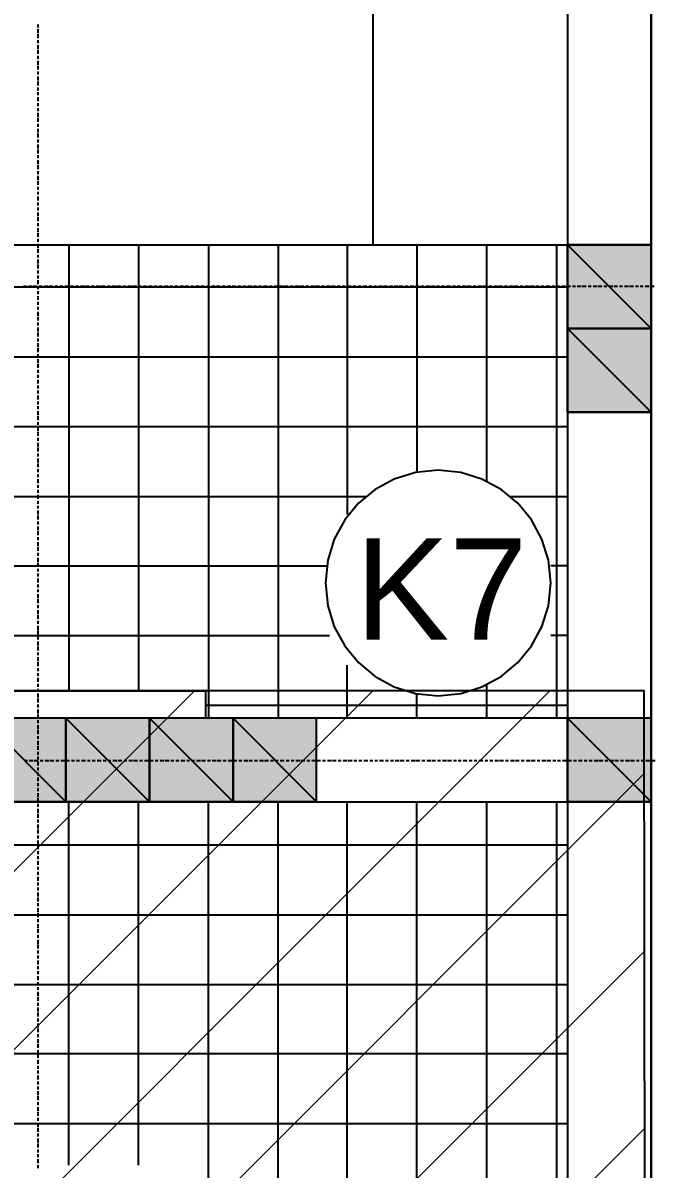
# Model space of a CAD drawing. Header units: metres. Extents: x 2.9 to 42.8, y 1.7 to 28.7.
# Drawn here: x 11.505 to 12.638, y 20.168 to 22.222 of the extents above; entities that cross this region are included whole.
import ezdxf

# ---------------------------------------------------------------- set-up
doc = ezdxf.new("R2010")
doc.units = ezdxf.units.M
for name, color, linetype in [('AMARILLO', 2, 'Continuous'), ('MAGENTA', 6, 'Continuous'), ('NEGRO', 7, 'Continuous'), ('RELLENO_MAGENTA', 6, 'Continuous'), ('ROJO', 1, 'Continuous'), ('TEXTO', 7, 'Continuous')]:
    doc.layers.add(name, color=color, linetype=linetype)
doc.layers.add('RGB_147_149_152', color=7, linetype='Continuous', true_color=0x939598)
doc.styles.add('ArialMT', font='arial.ttf')

msp = doc.modelspace()

# ---------------------------------------------------------------- hatches: boundary and pattern name
at = {"layer": 'RELLENO_MAGENTA'}
h = msp.add_hatch(color=256, dxfattribs=at)
h.dxf.hatch_style = 1
h.paths.add_polyline_path([(12.6312, 21.8246), (12.4813, 21.8246), (12.6312, 21.6747), (12.6312, 21.8246)])
h.paths.add_polyline_path([(12.4813, 21.8246), (12.6312, 21.6747), (12.4813, 21.6747), (12.4813, 21.8246)])
h = msp.add_hatch(color=256, dxfattribs=at)
h.dxf.hatch_style = 1
h.paths.add_polyline_path([(12.6312, 21.6747), (12.4813, 21.6747), (12.6312, 21.5247), (12.6312, 21.6747)])
h.paths.add_polyline_path([(12.4813, 21.6747), (12.6312, 21.5247), (12.4813, 21.5247), (12.4813, 21.6747)])
h = msp.add_hatch(color=256, dxfattribs=at)
h.dxf.hatch_style = 1
h.paths.add_polyline_path([(11.5817, 20.9762), (11.4318, 20.9762), (11.5817, 20.8262), (11.5817, 20.9762)])
h.paths.add_polyline_path([(11.4318, 20.9762), (11.5817, 20.8262), (11.4318, 20.8262), (11.4318, 20.9762)])
h = msp.add_hatch(color=256, dxfattribs=at)
h.dxf.hatch_style = 1
h.paths.add_polyline_path([(11.7316, 20.9762), (11.5817, 20.9762), (11.7316, 20.8262), (11.7316, 20.9762)])
h.paths.add_polyline_path([(11.5817, 20.9762), (11.7316, 20.8262), (11.5817, 20.8262), (11.5817, 20.9762)])
h = msp.add_hatch(color=256, dxfattribs=at)
h.dxf.hatch_style = 1
h.paths.add_polyline_path([(11.8816, 20.9762), (11.7316, 20.9762), (11.8816, 20.8262), (11.8816, 20.9762)])
h.paths.add_polyline_path([(11.7316, 20.9762), (11.8816, 20.8262), (11.7316, 20.8262), (11.7316, 20.9762)])
h = msp.add_hatch(color=256, dxfattribs=at)
h.dxf.hatch_style = 1
h.paths.add_polyline_path([(12.0315, 20.9762), (11.8816, 20.9762), (12.0315, 20.8262), (12.0315, 20.9762)])
h.paths.add_polyline_path([(11.8816, 20.9762), (12.0315, 20.8262), (11.8816, 20.8262), (11.8816, 20.9762)])
h = msp.add_hatch(color=256, dxfattribs=at)
h.dxf.hatch_style = 1
h.paths.add_polyline_path([(12.6312, 20.9762), (12.4813, 20.9762), (12.6312, 20.8262), (12.6312, 20.9762)])
h.paths.add_polyline_path([(12.4813, 20.9762), (12.6312, 20.8262), (12.4813, 20.8262), (12.4813, 20.9762)])

# ---------------------------------------------------------------- linework, layer by layer
at = {"layer": 'AMARILLO', "lineweight": -3}
for points in [[(11.5323, 22.2144), (11.5323, 22.2197)], [(11.5323, 22.2038), (11.5323, 22.2109)], [(12.6312, 22.2127), (12.6312, 22.2197)], [(12.6312, 22.2038), (12.6312, 22.2109)], [(11.5323, 22.195), (11.5323, 22.2021)], [(11.5323, 22.1862), (11.5323, 22.1915)], [(12.6312, 22.195), (12.6312, 22.2003)], [(12.6312, 22.1862), (12.6312, 22.1915)], [(11.5323, 22.1756), (11.5323, 22.1827)], [(11.5323, 22.1668), (11.5323, 22.1738)], [(11.5323, 22.158), (11.5323, 22.1633)], [(12.6312, 22.1756), (12.6312, 22.1827)], [(12.6312, 22.1668), (12.6312, 22.1721)], [(12.6312, 22.158), (12.6312, 22.1633)], [(11.5323, 22.1474), (11.5323, 22.1544)], [(11.5323, 22.1386), (11.5323, 22.1456)], [(12.6312, 22.1474), (12.6312, 22.1544)], [(12.6312, 22.1386), (12.6312, 22.1439)], [(11.5323, 22.1297), (11.5323, 22.135)], [(11.5323, 22.1192), (11.5323, 22.1262)], [(12.6312, 22.1297), (12.6312, 22.135)], [(12.6312, 22.1192), (12.6312, 22.1262)], [(11.5323, 22.1103), (11.5323, 22.1174)], [(11.5323, 22.1015), (11.5323, 22.1068)], [(12.6312, 22.1103), (12.6312, 22.1174)], [(12.6312, 22.1015), (12.6312, 22.1068)], [(11.5323, 22.0927), (11.5323, 22.098)], [(11.5323, 22.0821), (11.5323, 22.0892)], [(12.6312, 22.0909), (12.6312, 22.098)], [(12.6312, 22.0821), (12.6312, 22.0892)], [(11.5323, 22.0733), (11.5323, 22.0786)], [(11.5323, 22.0645), (11.5323, 22.0698)], [(11.5323, 22.0539), (11.5323, 22.061)], [(12.6312, 22.0733), (12.6312, 22.0786)], [(12.6312, 22.0627), (12.6312, 22.0698)], [(12.6312, 22.0539), (12.6312, 22.061)], [(11.5323, 22.0451), (11.5323, 22.0521)], [(11.5323, 22.0363), (11.5323, 22.0416)], [(12.6312, 22.0451), (12.6312, 22.0504)], [(12.6312, 22.0345), (12.6312, 22.0416)], [(11.5323, 22.0257), (11.5323, 22.0327)], [(11.5323, 22.0169), (11.5323, 22.0239)], [(12.6312, 22.0257), (12.6312, 22.0327)], [(12.6312, 22.0169), (12.6312, 22.0222)], [(11.5323, 22.008), (11.5323, 22.0133)], [(11.5323, 21.9975), (11.5323, 22.0045)], [(12.6312, 22.008), (12.6312, 22.0133)], [(12.6312, 21.9975), (12.6312, 22.0045)], [(11.5323, 21.9886), (11.5323, 21.9957)], [(11.5323, 21.9798), (11.5323, 21.9851)], [(12.6312, 21.9886), (12.6312, 21.9939)], [(12.6312, 21.9798), (12.6312, 21.9851)], [(11.5323, 21.9692), (11.5323, 21.9763)], [(11.5323, 21.9604), (11.5323, 21.9675)], [(12.6312, 21.9692), (12.6312, 21.9763)], [(12.6312, 21.9604), (12.6312, 21.9657)], [(11.5323, 21.9516), (11.5323, 21.9569)], [(11.5323, 21.941), (11.5323, 21.9481)], [(11.5323, 21.9322), (11.5323, 21.9393)], [(12.6312, 21.9516), (12.6312, 21.9569)], [(12.6312, 21.941), (12.6312, 21.9481)], [(12.6312, 21.9322), (12.6312, 21.9393)], [(11.5323, 21.9234), (11.5323, 21.9287)], [(11.5323, 21.9146), (11.5323, 21.9198)], [(12.6312, 21.9234), (12.6312, 21.9287)], [(12.6312, 21.9128), (12.6312, 21.9198)], [(11.5323, 21.904), (11.5323, 21.911)], [(11.5323, 21.8952), (11.5323, 21.9004)], [(12.6312, 21.904), (12.6312, 21.911)], [(12.6312, 21.8952), (12.6312, 21.9004)], [(11.5323, 21.8863), (11.5323, 21.8916)], [(11.5323, 21.8758), (11.5323, 21.8828)], [(12.6312, 21.8846), (12.6312, 21.8916)], [(12.6312, 21.8758), (12.6312, 21.8828)], [(11.5323, 21.8669), (11.5323, 21.874)], [(11.5323, 21.8581), (11.5323, 21.8634)], [(12.6312, 21.8669), (12.6312, 21.8722)], [(12.6312, 21.8563), (12.6312, 21.8634)], [(11.5323, 21.8475), (11.5323, 21.8546)], [(11.5323, 21.8387), (11.5323, 21.8458)], [(11.5323, 21.8299), (11.5323, 21.8352)], [(12.6312, 21.8475), (12.6312, 21.8546)], [(12.6312, 21.8387), (12.6312, 21.844)], [(12.6312, 21.8299), (12.6312, 21.8352)], [(11.5323, 21.8193), (11.5323, 21.8264)], [(11.5323, 21.8105), (11.5323, 21.8175)], [(12.6312, 21.8193), (12.6312, 21.8264)], [(12.6312, 21.8105), (12.6312, 21.8158)], [(11.5323, 21.8017), (11.5323, 21.807)], [(11.5323, 21.7911), (11.5323, 21.7981)], [(12.6312, 21.8017), (12.6312, 21.807)], [(12.6312, 21.7911), (12.6312, 21.7981)], [(11.5323, 21.7823), (11.5323, 21.7893)], [(11.5323, 21.7734), (11.5323, 21.7787)], [(12.6312, 21.7823), (12.6312, 21.7876)], [(12.6312, 21.7734), (12.6312, 21.7787)], [(11.5323, 21.7646), (11.5323, 21.7699)], [(11.5323, 21.754), (11.5323, 21.7611)], [(12.6312, 21.7629), (12.6312, 21.7699)], [(12.6312, 21.754), (12.6312, 21.7611)], [(11.5058, 21.7505), (11.5111, 21.7505)], [(11.5147, 21.7505), (11.5217, 21.7505)], [(11.5235, 21.7505), (11.5305, 21.7505)], [(11.5323, 21.7452), (11.5323, 21.7505)], [(11.5323, 21.7364), (11.5323, 21.7417)], [(11.5323, 21.7258), (11.5323, 21.7329)], [(11.5341, 21.7505), (11.5394, 21.7505)], [(11.5429, 21.7505), (11.5499, 21.7505)], [(11.5517, 21.7505), (11.5588, 21.7505)], [(11.5623, 21.7505), (11.5676, 21.7505)], [(11.5711, 21.7505), (11.5764, 21.7505)], [(11.5799, 21.7505), (11.587, 21.7505)], [(11.5905, 21.7505), (11.5958, 21.7505)], [(11.5993, 21.7505), (11.6046, 21.7505)], [(11.6082, 21.7505), (11.6152, 21.7505)], [(11.617, 21.7505), (11.624, 21.7505)], [(11.6276, 21.7505), (11.6328, 21.7505)], [(11.6364, 21.7505), (11.6434, 21.7505)], [(11.6452, 21.7505), (11.6523, 21.7505)], [(11.6558, 21.7505), (11.6611, 21.7505)], [(11.6646, 21.7505), (11.6717, 21.7505)], [(11.6734, 21.7505), (11.6805, 21.7505)], [(11.684, 21.7505), (11.6893, 21.7505)], [(11.6928, 21.7505), (11.6999, 21.7505)], [(11.7016, 21.7505), (11.7087, 21.7505)], [(11.7122, 21.7505), (11.7175, 21.7505)], [(11.721, 21.7505), (11.7263, 21.7505)], [(11.7299, 21.7505), (11.7369, 21.7505)], [(11.7404, 21.7505), (11.7457, 21.7505)], [(11.7493, 21.7505), (11.7546, 21.7505)], [(11.7581, 21.7505), (11.7651, 21.7505)], [(11.7687, 21.7505), (11.774, 21.7505)], [(11.7775, 21.7505), (11.7828, 21.7505)], [(11.7863, 21.7505), (11.7934, 21.7505)], [(11.7951, 21.7505), (11.8022, 21.7505)], [(11.8057, 21.7505), (11.811, 21.7505)], [(11.8145, 21.7505), (11.8216, 21.7505)], [(11.8233, 21.7505), (11.8304, 21.7505)], [(11.8339, 21.7505), (11.8392, 21.7505)], [(11.8428, 21.7505), (11.8498, 21.7505)], [(11.8516, 21.7505), (11.8586, 21.7505)], [(11.8622, 21.7505), (11.8674, 21.7505)], [(11.871, 21.7505), (11.878, 21.7505)], [(11.8798, 21.7505), (11.8868, 21.7505)], [(11.8904, 21.7505), (11.8957, 21.7505)], [(11.8992, 21.7505), (11.9045, 21.7505)], [(11.908, 21.7505), (11.9151, 21.7505)], [(11.9186, 21.7505), (11.9239, 21.7505)], [(11.9274, 21.7505), (11.9327, 21.7505)], [(11.9362, 21.7505), (11.9433, 21.7505)], [(11.9468, 21.7505), (11.9521, 21.7505)], [(11.9556, 21.7505), (11.9609, 21.7505)], [(11.9645, 21.7505), (11.9715, 21.7505)], [(11.9733, 21.7505), (11.9803, 21.7505)], [(11.9839, 21.7505), (11.9892, 21.7505)], [(11.9927, 21.7505), (11.9997, 21.7505)], [(12.0015, 21.7505), (12.0086, 21.7505)], [(12.0121, 21.7505), (12.0174, 21.7505)], [(12.0209, 21.7505), (12.028, 21.7505)], [(12.0297, 21.7505), (12.0368, 21.7505)], [(12.0403, 21.7505), (12.0456, 21.7505)], [(12.0491, 21.7505), (12.0562, 21.7505)], [(12.0579, 21.7505), (12.065, 21.7505)], [(12.0685, 21.7505), (12.0738, 21.7505)], [(12.0773, 21.7505), (12.0826, 21.7505)], [(12.0862, 21.7505), (12.0932, 21.7505)], [(12.0967, 21.7505), (12.102, 21.7505)], [(12.1056, 21.7505), (12.1109, 21.7505)], [(12.1144, 21.7505), (12.1214, 21.7505)], [(12.125, 21.7505), (12.1303, 21.7505)], [(12.1338, 21.7505), (12.1391, 21.7505)], [(12.1426, 21.7505), (12.1497, 21.7505)], [(12.1514, 21.7505), (12.1585, 21.7505)], [(12.162, 21.7505), (12.1673, 21.7505)], [(12.1708, 21.7505), (12.1779, 21.7505)], [(12.1797, 21.7505), (12.1867, 21.7505)], [(12.1902, 21.7505), (12.1955, 21.7505)], [(12.1991, 21.7505), (12.2061, 21.7505)], [(12.2079, 21.7505), (12.2149, 21.7505)], [(12.2185, 21.7505), (12.2237, 21.7505)], [(12.2273, 21.7505), (12.2343, 21.7505)], [(12.2361, 21.7505), (12.2432, 21.7505)], [(12.2467, 21.7505), (12.252, 21.7505)], [(12.2555, 21.7505), (12.2608, 21.7505)], [(12.2643, 21.7505), (12.2714, 21.7505)], [(12.2749, 21.7505), (12.2802, 21.7505)], [(12.2837, 21.7505), (12.289, 21.7505)], [(12.2925, 21.7505), (12.2996, 21.7505)], [(12.3014, 21.7505), (12.3084, 21.7505)], [(12.3119, 21.7505), (12.3172, 21.7505)], [(12.3208, 21.7505), (12.3278, 21.7505)], [(12.3296, 21.7505), (12.3366, 21.7505)], [(12.3402, 21.7505), (12.3455, 21.7505)], [(12.349, 21.7505), (12.356, 21.7505)], [(12.3578, 21.7505), (12.3649, 21.7505)], [(12.3684, 21.7505), (12.3737, 21.7505)], [(12.3772, 21.7505), (12.3843, 21.7505)], [(12.386, 21.7505), (12.3931, 21.7505)], [(12.3966, 21.7505), (12.4019, 21.7505)], [(12.4054, 21.7505), (12.4125, 21.7505)], [(12.4142, 21.7505), (12.4213, 21.7505)], [(12.4248, 21.7505), (12.4301, 21.7505)], [(12.4337, 21.7505), (12.4389, 21.7505)], [(12.4425, 21.7505), (12.4495, 21.7505)], [(12.4531, 21.7505), (12.4583, 21.7505)], [(12.4619, 21.7505), (12.4672, 21.7505)], [(12.4707, 21.7505), (12.4778, 21.7505)], [(12.4795, 21.7505), (12.4866, 21.7505)], [(12.4901, 21.7505), (12.4954, 21.7505)], [(12.4989, 21.7505), (12.506, 21.7505)], [(12.5077, 21.7505), (12.5148, 21.7505)], [(12.5183, 21.7505), (12.5236, 21.7505)], [(12.5271, 21.7505), (12.5342, 21.7505)], [(12.536, 21.7505), (12.543, 21.7505)], [(12.5465, 21.7505), (12.5518, 21.7505)], [(12.5554, 21.7505), (12.5624, 21.7505)], [(12.5642, 21.7505), (12.5712, 21.7505)], [(12.5748, 21.7505), (12.5801, 21.7505)], [(12.5836, 21.7505), (12.5906, 21.7505)], [(12.5924, 21.7505), (12.5995, 21.7505)], [(12.603, 21.7505), (12.6083, 21.7505)], [(12.6118, 21.7505), (12.6171, 21.7505)], [(12.6206, 21.7505), (12.6277, 21.7505)], [(12.6312, 21.7452), (12.6312, 21.7505)], [(12.6312, 21.7505), (12.6365, 21.7505)], [(12.6312, 21.7346), (12.6312, 21.7417)], [(12.6312, 21.7258), (12.6312, 21.7329)], [(11.5323, 21.717), (11.5323, 21.7223)], [(11.5323, 21.7082), (11.5323, 21.7135)], [(12.6312, 21.717), (12.6312, 21.7223)], [(12.6312, 21.7064), (12.6312, 21.7135)], [(11.5323, 21.6976), (11.5323, 21.7047)], [(11.5323, 21.6888), (11.5323, 21.6958)], [(12.6312, 21.6976), (12.6312, 21.7047)], [(12.6312, 21.6888), (12.6312, 21.6941)], [(11.5323, 21.68), (11.5323, 21.6853)], [(11.5323, 21.6694), (11.5323, 21.6764)], [(12.6312, 21.6782), (12.6312, 21.6853)], [(12.6312, 21.6694), (12.6312, 21.6764)], [(11.5323, 21.6606), (11.5323, 21.6676)], [(11.5323, 21.6517), (11.5323, 21.657)], [(12.6312, 21.6606), (12.6312, 21.6658)], [(12.6312, 21.6517), (12.6312, 21.657)], [(11.5323, 21.6412), (11.5323, 21.6482)], [(11.5323, 21.6323), (11.5323, 21.6394)], [(12.6312, 21.6412), (12.6312, 21.6482)], [(12.6312, 21.6323), (12.6312, 21.6376)], [(11.5323, 21.6235), (11.5323, 21.6288)], [(11.5323, 21.6129), (11.5323, 21.62)], [(11.5323, 21.6041), (11.5323, 21.6112)], [(12.6312, 21.6235), (12.6312, 21.6288)], [(12.6312, 21.6129), (12.6312, 21.62)], [(12.6312, 21.6041), (12.6312, 21.6094)], [(11.5323, 21.5953), (11.5323, 21.6006)], [(11.5323, 21.5865), (11.5323, 21.5918)], [(12.6312, 21.5953), (12.6312, 21.6006)], [(12.6312, 21.5847), (12.6312, 21.5918)], [(11.5323, 21.5759), (11.5323, 21.5829)], [(11.5323, 21.5671), (11.5323, 21.5724)], [(12.6312, 21.5759), (12.6312, 21.5829)], [(12.6312, 21.5671), (12.6312, 21.5724)], [(11.5323, 21.5583), (11.5323, 21.5635)], [(11.5323, 21.5477), (11.5323, 21.5547)], [(12.6312, 21.5565), (12.6312, 21.5635)], [(12.6312, 21.5477), (12.6312, 21.5547)], [(11.5323, 21.5388), (11.5323, 21.5441)], [(11.5323, 21.53), (11.5323, 21.5353)], [(11.5323, 21.5194), (11.5323, 21.5265)], [(12.6312, 21.5388), (12.6312, 21.5441)], [(12.6312, 21.5283), (12.6312, 21.5353)], [(12.6312, 21.5194), (12.6312, 21.5265)], [(11.5323, 21.5106), (11.5323, 21.5177)], [(11.5323, 21.5018), (11.5323, 21.5071)], [(12.6312, 21.5106), (12.6312, 21.5159)], [(12.6312, 21.5), (12.6312, 21.5071)], [(11.5323, 21.4912), (11.5323, 21.4983)], [(11.5323, 21.4824), (11.5323, 21.4895)], [(12.6312, 21.4912), (12.6312, 21.4983)], [(12.6312, 21.4824), (12.6312, 21.4877)], [(11.5323, 21.4736), (11.5323, 21.4789)], [(11.5323, 21.463), (11.5323, 21.4701)], [(12.6312, 21.4736), (12.6312, 21.4789)], [(12.6312, 21.463), (12.6312, 21.4701)], [(11.5323, 21.4542), (11.5323, 21.4612)], [(11.5323, 21.4454), (11.5323, 21.4507)], [(12.6312, 21.4542), (12.6312, 21.4595)], [(12.6312, 21.4454), (12.6312, 21.4507)], [(11.5323, 21.4348), (11.5323, 21.4418)], [(11.5323, 21.426), (11.5323, 21.433)], [(12.6312, 21.4348), (12.6312, 21.4418)], [(12.6312, 21.426), (12.6312, 21.433)], [(11.5323, 21.4171), (11.5323, 21.4224)], [(11.5323, 21.4083), (11.5323, 21.4136)], [(11.5323, 21.3977), (11.5323, 21.4048)], [(12.6312, 21.4171), (12.6312, 21.4224)], [(12.6312, 21.4066), (12.6312, 21.4136)], [(12.6312, 21.3977), (12.6312, 21.4048)], [(11.5323, 21.3889), (11.5323, 21.3942)], [(11.5323, 21.3801), (11.5323, 21.3854)], [(12.6312, 21.3889), (12.6312, 21.3942)], [(12.6312, 21.3783), (12.6312, 21.3854)], [(11.5323, 21.3695), (11.5323, 21.3766)], [(11.5323, 21.3607), (11.5323, 21.366)], [(12.6312, 21.3695), (12.6312, 21.3766)], [(12.6312, 21.3607), (12.6312, 21.366)], [(11.5323, 21.3519), (11.5323, 21.3572)], [(11.5323, 21.3413), (11.5323, 21.3483)], [(12.6312, 21.3501), (12.6312, 21.3572)], [(12.6312, 21.3413), (12.6312, 21.3483)], [(11.5323, 21.3325), (11.5323, 21.3395)], [(11.5323, 21.3237), (11.5323, 21.3289)], [(12.6312, 21.3325), (12.6312, 21.3378)], [(12.6312, 21.3219), (12.6312, 21.3289)], [(11.5323, 21.3131), (11.5323, 21.3201)], [(11.5323, 21.3043), (11.5323, 21.3113)], [(11.5323, 21.2954), (11.5323, 21.3007)], [(12.6312, 21.3131), (12.6312, 21.3201)], [(12.6312, 21.3043), (12.6312, 21.3095)], [(12.6312, 21.2954), (12.6312, 21.3007)], [(11.5323, 21.2848), (11.5323, 21.2919)], [(11.5323, 21.276), (11.5323, 21.2831)], [(12.6312, 21.2848), (12.6312, 21.2919)], [(12.6312, 21.276), (12.6312, 21.2813)], [(11.5323, 21.2672), (11.5323, 21.2725)], [(11.5323, 21.2566), (11.5323, 21.2637)], [(12.6312, 21.2672), (12.6312, 21.2725)], [(12.6312, 21.2566), (12.6312, 21.2637)], [(11.5323, 21.2478), (11.5323, 21.2549)], [(11.5323, 21.239), (11.5323, 21.2443)], [(12.6312, 21.2478), (12.6312, 21.2549)], [(12.6312, 21.239), (12.6312, 21.2443)], [(11.5323, 21.2302), (11.5323, 21.2355)], [(11.5323, 21.2196), (11.5323, 21.2266)], [(12.6312, 21.2284), (12.6312, 21.2355)], [(12.6312, 21.2196), (12.6312, 21.2266)], [(11.5323, 21.2108), (11.5323, 21.2161)], [(11.5323, 21.2019), (11.5323, 21.2072)], [(11.5323, 21.1914), (11.5323, 21.1984)], [(12.6312, 21.2108), (12.6312, 21.2161)], [(12.6312, 21.2002), (12.6312, 21.2072)], [(12.6312, 21.1914), (12.6312, 21.1984)], [(11.5323, 21.1825), (11.5323, 21.1896)], [(11.5323, 21.1737), (11.5323, 21.179)], [(12.6312, 21.1825), (12.6312, 21.1878)], [(12.6312, 21.172), (12.6312, 21.179)], [(11.5323, 21.1631), (11.5323, 21.1702)], [(11.5323, 21.1543), (11.5323, 21.1614)], [(12.6312, 21.1631), (12.6312, 21.1702)], [(12.6312, 21.1543), (12.6312, 21.1596)], [(11.5323, 21.1455), (11.5323, 21.1508)], [(11.5323, 21.1349), (11.5323, 21.142)], [(12.6312, 21.1455), (12.6312, 21.1508)], [(12.6312, 21.1349), (12.6312, 21.142)], [(11.5323, 21.1261), (11.5323, 21.1332)], [(11.5323, 21.1173), (11.5323, 21.1226)], [(12.6312, 21.1261), (12.6312, 21.1314)], [(12.6312, 21.1173), (12.6312, 21.1226)], [(11.5323, 21.1067), (11.5323, 21.1137)], [(11.5323, 21.0979), (11.5323, 21.1049)], [(12.6312, 21.1067), (12.6312, 21.1137)], [(12.6312, 21.0979), (12.6312, 21.1032)], [(11.5323, 21.0891), (11.5323, 21.0943)], [(11.5323, 21.0785), (11.5323, 21.0855)], [(11.5323, 21.0697), (11.5323, 21.0767)], [(12.6312, 21.0891), (12.6312, 21.0943)], [(12.6312, 21.0785), (12.6312, 21.0855)], [(12.6312, 21.0697), (12.6312, 21.0767)], [(11.5323, 21.0608), (11.5323, 21.0661)], [(11.5323, 21.052), (11.5323, 21.0573)], [(12.6312, 21.0608), (12.6312, 21.0661)], [(12.6312, 21.0503), (12.6312, 21.0573)], [(11.5323, 21.0414), (11.5323, 21.0485)], [(11.5323, 21.0326), (11.5323, 21.0379)], [(12.6312, 21.0414), (12.6312, 21.0485)], [(12.6312, 21.0326), (12.6312, 21.0379)], [(11.5323, 21.0238), (11.5323, 21.0291)], [(11.5323, 21.0132), (11.5323, 21.0203)], [(12.6312, 21.022), (12.6312, 21.0291)], [(12.6312, 21.0132), (12.6312, 21.0203)], [(11.5323, 21.0044), (11.5323, 21.0114)], [(11.5323, 20.9956), (11.5323, 21.0009)], [(12.6312, 21.0044), (12.6312, 21.0097)], [(12.6312, 20.9938), (12.6312, 21.0009)], [(11.5323, 20.985), (11.5323, 20.992)], [(11.5323, 20.9762), (11.5323, 20.9832)], [(11.5323, 20.9673), (11.5323, 20.9726)], [(12.6312, 20.985), (12.6312, 20.992)], [(12.6312, 20.9762), (12.6312, 20.9815)], [(12.6312, 20.9673), (12.6312, 20.9726)], [(11.5323, 20.9568), (11.5323, 20.9638)], [(11.5323, 20.9479), (11.5323, 20.955)], [(12.6312, 20.9568), (12.6312, 20.9638)], [(12.6312, 20.9479), (12.6312, 20.9532)], [(11.5323, 20.9391), (11.5323, 20.9444)], [(11.5323, 20.9285), (11.5323, 20.9356)], [(12.6312, 20.9391), (12.6312, 20.9444)], [(12.6312, 20.9285), (12.6312, 20.9356)], [(11.5323, 20.9197), (11.5323, 20.9268)], [(11.5323, 20.9109), (11.5323, 20.9162)], [(12.6312, 20.9197), (12.6312, 20.925)], [(12.6312, 20.9109), (12.6312, 20.9162)], [(11.5076, 20.9003), (11.5129, 20.9003)], [(11.5164, 20.9003), (11.5235, 20.9003)], [(11.5253, 20.9003), (11.5323, 20.9003)], [(11.5323, 20.9021), (11.5323, 20.9074)], [(11.5323, 20.8915), (11.5323, 20.8986)], [(11.5358, 20.9003), (11.5411, 20.9003)], [(11.5447, 20.9003), (11.5517, 20.9003)], [(11.5535, 20.9003), (11.5605, 20.9003)], [(11.5641, 20.9003), (11.5693, 20.9003)], [(11.5729, 20.9003), (11.5799, 20.9003)], [(11.5817, 20.9003), (11.5887, 20.9003)], [(11.5923, 20.9003), (11.5976, 20.9003)], [(11.6011, 20.9003), (11.6064, 20.9003)], [(11.6099, 20.9003), (11.617, 20.9003)], [(11.6205, 20.9003), (11.6258, 20.9003)], [(11.6293, 20.9003), (11.6346, 20.9003)], [(11.6381, 20.9003), (11.6452, 20.9003)], [(11.6487, 20.9003), (11.654, 20.9003)], [(11.6575, 20.9003), (11.6628, 20.9003)], [(11.6664, 20.9003), (11.6734, 20.9003)], [(11.6752, 20.9003), (11.6822, 20.9003)], [(11.6858, 20.9003), (11.6911, 20.9003)], [(11.6946, 20.9003), (11.7016, 20.9003)], [(11.7034, 20.9003), (11.7105, 20.9003)], [(11.714, 20.9003), (11.7193, 20.9003)], [(11.7228, 20.9003), (11.7299, 20.9003)], [(11.7316, 20.9003), (11.7387, 20.9003)], [(11.7422, 20.9003), (11.7475, 20.9003)], [(11.751, 20.9003), (11.7581, 20.9003)], [(11.7598, 20.9003), (11.7669, 20.9003)], [(11.7704, 20.9003), (11.7757, 20.9003)], [(11.7792, 20.9003), (11.7845, 20.9003)], [(11.7881, 20.9003), (11.7951, 20.9003)], [(11.7987, 20.9003), (11.8039, 20.9003)], [(11.8075, 20.9003), (11.8128, 20.9003)], [(11.8163, 20.9003), (11.8233, 20.9003)], [(11.8251, 20.9003), (11.8322, 20.9003)], [(11.8357, 20.9003), (11.841, 20.9003)], [(11.8445, 20.9003), (11.8516, 20.9003)], [(11.8533, 20.9003), (11.8604, 20.9003)], [(11.8639, 20.9003), (11.8692, 20.9003)], [(11.8727, 20.9003), (11.8798, 20.9003)], [(11.8816, 20.9003), (11.8886, 20.9003)], [(11.8921, 20.9003), (11.8974, 20.9003)], [(11.901, 20.9003), (11.908, 20.9003)], [(11.9098, 20.9003), (11.9168, 20.9003)], [(11.9204, 20.9003), (11.9257, 20.9003)], [(11.9292, 20.9003), (11.9362, 20.9003)], [(11.938, 20.9003), (11.9451, 20.9003)], [(11.9486, 20.9003), (11.9539, 20.9003)], [(11.9574, 20.9003), (11.9627, 20.9003)], [(11.9662, 20.9003), (11.9733, 20.9003)], [(11.9768, 20.9003), (11.9821, 20.9003)], [(11.9856, 20.9003), (11.9909, 20.9003)], [(11.9944, 20.9003), (12.0015, 20.9003)], [(12.0033, 20.9003), (12.0103, 20.9003)], [(12.0138, 20.9003), (12.0191, 20.9003)], [(12.0227, 20.9003), (12.0297, 20.9003)], [(12.0315, 20.9003), (12.0385, 20.9003)], [(12.0421, 20.9003), (12.0474, 20.9003)], [(12.0509, 20.9003), (12.0579, 20.9003)], [(12.0597, 20.9003), (12.0668, 20.9003)], [(12.0703, 20.9003), (12.0756, 20.9003)], [(12.0791, 20.9003), (12.0862, 20.9003)], [(12.0879, 20.9003), (12.095, 20.9003)], [(12.0985, 20.9003), (12.1038, 20.9003)], [(12.1073, 20.9003), (12.1126, 20.9003)], [(12.1162, 20.9003), (12.1232, 20.9003)], [(12.1267, 20.9003), (12.132, 20.9003)], [(12.1356, 20.9003), (12.1408, 20.9003)], [(12.1444, 20.9003), (12.1514, 20.9003)], [(12.155, 20.9003), (12.1603, 20.9003)], [(12.1638, 20.9003), (12.1691, 20.9003)], [(12.1726, 20.9003), (12.1797, 20.9003)], [(12.1814, 20.9003), (12.1885, 20.9003)], [(12.192, 20.9003), (12.1973, 20.9003)], [(12.2008, 20.9003), (12.2079, 20.9003)], [(12.2096, 20.9003), (12.2167, 20.9003)], [(12.2202, 20.9003), (12.2255, 20.9003)], [(12.229, 20.9003), (12.2361, 20.9003)], [(12.2379, 20.9003), (12.2449, 20.9003)], [(12.2484, 20.9003), (12.2537, 20.9003)], [(12.2573, 20.9003), (12.2643, 20.9003)], [(12.2661, 20.9003), (12.2731, 20.9003)], [(12.2767, 20.9003), (12.282, 20.9003)], [(12.2855, 20.9003), (12.2908, 20.9003)], [(12.2943, 20.9003), (12.3014, 20.9003)], [(12.3049, 20.9003), (12.3102, 20.9003)], [(12.3137, 20.9003), (12.319, 20.9003)], [(12.3225, 20.9003), (12.3296, 20.9003)], [(12.3331, 20.9003), (12.3384, 20.9003)], [(12.3419, 20.9003), (12.3472, 20.9003)], [(12.3508, 20.9003), (12.3578, 20.9003)], [(12.3596, 20.9003), (12.3666, 20.9003)], [(12.3702, 20.9003), (12.3754, 20.9003)], [(12.379, 20.9003), (12.386, 20.9003)], [(12.3878, 20.9003), (12.3948, 20.9003)], [(12.3984, 20.9003), (12.4037, 20.9003)], [(12.4072, 20.9003), (12.4142, 20.9003)], [(12.416, 20.9003), (12.4231, 20.9003)], [(12.4266, 20.9003), (12.4319, 20.9003)], [(12.4354, 20.9003), (12.4425, 20.9003)], [(12.4442, 20.9003), (12.4513, 20.9003)], [(12.4548, 20.9003), (12.4601, 20.9003)], [(12.4636, 20.9003), (12.4689, 20.9003)], [(12.4725, 20.9003), (12.4795, 20.9003)], [(12.483, 20.9003), (12.4883, 20.9003)], [(12.4919, 20.9003), (12.4972, 20.9003)], [(12.5007, 20.9003), (12.5077, 20.9003)], [(12.5113, 20.9003), (12.5166, 20.9003)], [(12.5201, 20.9003), (12.5254, 20.9003)], [(12.5289, 20.9003), (12.536, 20.9003)], [(12.5377, 20.9003), (12.5448, 20.9003)], [(12.5483, 20.9003), (12.5536, 20.9003)], [(12.5571, 20.9003), (12.5642, 20.9003)], [(12.5659, 20.9003), (12.573, 20.9003)], [(12.5765, 20.9003), (12.5818, 20.9003)], [(12.5853, 20.9003), (12.5924, 20.9003)], [(12.5942, 20.9003), (12.6012, 20.9003)], [(12.6048, 20.9003), (12.61, 20.9003)], [(12.6136, 20.9003), (12.6206, 20.9003)], [(12.6224, 20.9003), (12.6294, 20.9003)], [(12.6312, 20.9003), (12.6312, 20.9074)], [(12.6312, 20.8915), (12.6312, 20.8986)], [(12.633, 20.9003), (12.6383, 20.9003)], [(11.5323, 20.8827), (11.5323, 20.888)], [(11.5323, 20.8739), (11.5323, 20.8792)], [(11.5323, 20.8633), (11.5323, 20.8703)], [(12.6312, 20.8827), (12.6312, 20.888)], [(12.6312, 20.8721), (12.6312, 20.8792)], [(12.6312, 20.8633), (12.6312, 20.8703)], [(11.5323, 20.8545), (11.5323, 20.8597)], [(11.5323, 20.8456), (11.5323, 20.8509)], [(12.6312, 20.8545), (12.6312, 20.8597)], [(12.6312, 20.8439), (12.6312, 20.8509)], [(11.5323, 20.8351), (11.5323, 20.8421)], [(11.5323, 20.8262), (11.5323, 20.8333)], [(12.6312, 20.8351), (12.6312, 20.8421)], [(12.6312, 20.8262), (12.6312, 20.8315)], [(11.5323, 20.8174), (11.5323, 20.8227)], [(11.5323, 20.8068), (11.5323, 20.8139)], [(12.6312, 20.8157), (12.6312, 20.8227)], [(12.6312, 20.8068), (12.6312, 20.8139)], [(11.5323, 20.798), (11.5323, 20.8051)], [(11.5323, 20.7892), (11.5323, 20.7945)], [(12.6312, 20.798), (12.6312, 20.8033)], [(12.6312, 20.7892), (12.6312, 20.7945)], [(11.5323, 20.7786), (11.5323, 20.7857)], [(11.5323, 20.7698), (11.5323, 20.7768)], [(12.6312, 20.7786), (12.6312, 20.7857)], [(12.6312, 20.7698), (12.6312, 20.7751)], [(11.5323, 20.761), (11.5323, 20.7663)], [(11.5323, 20.7504), (11.5323, 20.7574)], [(11.5323, 20.7416), (11.5323, 20.7486)], [(12.6312, 20.761), (12.6312, 20.7663)], [(12.6312, 20.7504), (12.6312, 20.7574)], [(12.6312, 20.7416), (12.6312, 20.7469)], [(11.5323, 20.7328), (11.5323, 20.738)], [(11.5323, 20.7239), (11.5323, 20.7292)], [(12.6312, 20.7328), (12.6312, 20.738)], [(12.6312, 20.7222), (12.6312, 20.7292)], [(11.5323, 20.7133), (11.5323, 20.7204)], [(11.5323, 20.7045), (11.5323, 20.7098)], [(12.6312, 20.7133), (12.6312, 20.7204)], [(12.6312, 20.7045), (12.6312, 20.7098)], [(11.5323, 20.6957), (11.5323, 20.701)], [(11.5323, 20.6851), (11.5323, 20.6922)], [(12.6312, 20.6939), (12.6312, 20.701)], [(12.6312, 20.6851), (12.6312, 20.6922)], [(11.5323, 20.6763), (11.5323, 20.6816)], [(11.5323, 20.6675), (11.5323, 20.6728)], [(11.5323, 20.6569), (11.5323, 20.664)], [(12.6312, 20.6763), (12.6312, 20.6816)], [(12.6312, 20.6657), (12.6312, 20.6728)], [(12.6312, 20.6569), (12.6312, 20.664)], [(11.5323, 20.6481), (11.5323, 20.6551)], [(11.5323, 20.6393), (11.5323, 20.6446)], [(12.6312, 20.6481), (12.6312, 20.6534)], [(12.6312, 20.6375), (12.6312, 20.6446)], [(11.5323, 20.6287), (11.5323, 20.6357)], [(11.5323, 20.6199), (11.5323, 20.6269)], [(12.6312, 20.6287), (12.6312, 20.6357)], [(12.6312, 20.6199), (12.6312, 20.6252)], [(11.5323, 20.611), (11.5323, 20.6163)], [(11.5323, 20.6005), (11.5323, 20.6075)], [(12.6312, 20.611), (12.6312, 20.6163)], [(12.6312, 20.6005), (12.6312, 20.6075)], [(11.5323, 20.5916), (11.5323, 20.5987)], [(11.5323, 20.5828), (11.5323, 20.5881)], [(12.6312, 20.5916), (12.6312, 20.5969)], [(12.6312, 20.5828), (12.6312, 20.5881)], [(11.5323, 20.5722), (11.5323, 20.5793)], [(11.5323, 20.5634), (11.5323, 20.5705)], [(12.6312, 20.5722), (12.6312, 20.5793)], [(12.6312, 20.5634), (12.6312, 20.5687)], [(11.5323, 20.5546), (11.5323, 20.5599)], [(11.5323, 20.5458), (11.5323, 20.5511)], [(11.5323, 20.5352), (11.5323, 20.5422)], [(12.6312, 20.5546), (12.6312, 20.5599)], [(12.6312, 20.544), (12.6312, 20.5511)], [(12.6312, 20.5352), (12.6312, 20.5422)], [(11.5323, 20.5264), (11.5323, 20.5317)], [(11.5323, 20.5176), (11.5323, 20.5228)], [(12.6312, 20.5264), (12.6312, 20.5317)], [(12.6312, 20.5158), (12.6312, 20.5228)], [(11.5323, 20.507), (11.5323, 20.514)], [(11.5323, 20.4982), (11.5323, 20.5034)], [(12.6312, 20.507), (12.6312, 20.514)], [(12.6312, 20.4982), (12.6312, 20.5034)], [(11.5323, 20.4893), (11.5323, 20.4946)], [(11.5323, 20.4787), (11.5323, 20.4858)], [(12.6312, 20.4876), (12.6312, 20.4946)], [(12.6312, 20.4787), (12.6312, 20.4858)], [(11.5323, 20.4699), (11.5323, 20.477)], [(11.5323, 20.4611), (11.5323, 20.4664)], [(12.6312, 20.4699), (12.6312, 20.4752)], [(12.6312, 20.4593), (12.6312, 20.4664)], [(11.5323, 20.4505), (11.5323, 20.4576)], [(11.5323, 20.4417), (11.5323, 20.4488)], [(11.5323, 20.4329), (11.5323, 20.4382)], [(12.6312, 20.4505), (12.6312, 20.4576)], [(12.6312, 20.4417), (12.6312, 20.447)], [(12.6312, 20.4329), (12.6312, 20.4382)], [(11.5323, 20.4223), (11.5323, 20.4294)], [(11.5323, 20.4135), (11.5323, 20.4205)], [(12.6312, 20.4223), (12.6312, 20.4294)], [(12.6312, 20.4135), (12.6312, 20.4188)], [(11.5323, 20.4047), (11.5323, 20.41)], [(11.5323, 20.3941), (11.5323, 20.4011)], [(12.6312, 20.4047), (12.6312, 20.41)], [(12.6312, 20.3941), (12.6312, 20.4011)], [(11.5323, 20.3853), (11.5323, 20.3923)], [(11.5323, 20.3764), (11.5323, 20.3817)], [(12.6312, 20.3853), (12.6312, 20.3923)], [(12.6312, 20.3764), (12.6312, 20.3817)], [(11.5323, 20.3676), (11.5323, 20.3729)], [(11.5323, 20.357), (11.5323, 20.3641)], [(12.6312, 20.3659), (12.6312, 20.3729)], [(12.6312, 20.357), (12.6312, 20.3641)], [(11.5323, 20.3482), (11.5323, 20.3535)], [(11.5323, 20.3394), (11.5323, 20.3447)], [(11.5323, 20.3288), (11.5323, 20.3359)], [(12.6312, 20.3482), (12.6312, 20.3535)], [(12.6312, 20.3376), (12.6312, 20.3447)], [(12.6312, 20.3288), (12.6312, 20.3359)], [(11.5323, 20.32), (11.5323, 20.3253)], [(11.5323, 20.3112), (11.5323, 20.3165)], [(12.6312, 20.32), (12.6312, 20.3253)], [(12.6312, 20.3094), (12.6312, 20.3165)], [(11.5323, 20.3006), (11.5323, 20.3077)], [(11.5323, 20.2918), (11.5323, 20.2988)], [(12.6312, 20.3006), (12.6312, 20.3077)], [(12.6312, 20.2918), (12.6312, 20.2971)], [(11.5323, 20.283), (11.5323, 20.2883)], [(11.5323, 20.2724), (11.5323, 20.2794)], [(12.6312, 20.2812), (12.6312, 20.2883)], [(12.6312, 20.2724), (12.6312, 20.2794)], [(11.5323, 20.2636), (11.5323, 20.2706)], [(11.5323, 20.2547), (11.5323, 20.26)], [(12.6312, 20.2636), (12.6312, 20.2688)], [(12.6312, 20.2547), (12.6312, 20.26)], [(11.5323, 20.2442), (11.5323, 20.2512)], [(11.5323, 20.2353), (11.5323, 20.2424)], [(12.6312, 20.2442), (12.6312, 20.2512)], [(12.6312, 20.2353), (12.6312, 20.2406)], [(11.5323, 20.2265), (11.5323, 20.2318)], [(11.5323, 20.2159), (11.5323, 20.223)], [(11.5323, 20.2071), (11.5323, 20.2142)], [(12.6312, 20.2265), (12.6312, 20.2318)], [(12.6312, 20.2159), (12.6312, 20.223)], [(12.6312, 20.2071), (12.6312, 20.2142)], [(11.5323, 20.1983), (11.5323, 20.2036)], [(11.5323, 20.1895), (11.5323, 20.1948)], [(12.6312, 20.1983), (12.6312, 20.2036)], [(12.6312, 20.1877), (12.6312, 20.1948)], [(11.5323, 20.1789), (11.5323, 20.1859)], [(11.5323, 20.1701), (11.5323, 20.1754)], [(12.6312, 20.1789), (12.6312, 20.1859)], [(12.6312, 20.1701), (12.6312, 20.1754)]]:
    msp.add_lwpolyline(points, dxfattribs=at)
at = {"layer": 'MAGENTA', "lineweight": -3}
for points in [[(12.6312, 21.8246), (12.4813, 21.8246), (12.6312, 21.6747)], [(12.4813, 21.8246), (12.6312, 21.6747), (12.4813, 21.6747)], [(12.4813, 21.8246), (12.4813, 21.6747), (12.6312, 21.6747), (12.6312, 21.8246)], [(12.6312, 21.6747), (12.4813, 21.6747), (12.6312, 21.5247)], [(12.4813, 21.6747), (12.6312, 21.5247), (12.4813, 21.5247)], [(12.4813, 21.6747), (12.4813, 21.5247), (12.6312, 21.5247), (12.6312, 21.6747)], [(11.5817, 20.9762), (11.4318, 20.9762), (11.5817, 20.8262)], [(11.4318, 20.9762), (11.5817, 20.8262), (11.4318, 20.8262)], [(11.4318, 20.9762), (11.4318, 20.8262), (11.5817, 20.8262), (11.5817, 20.9762)], [(11.7316, 20.9762), (11.5817, 20.9762), (11.7316, 20.8262)], [(11.5817, 20.9762), (11.7316, 20.8262), (11.5817, 20.8262)], [(11.5817, 20.9762), (11.5817, 20.8262), (11.7316, 20.8262), (11.7316, 20.9762)], [(11.8816, 20.9762), (11.7316, 20.9762), (11.8816, 20.8262)], [(11.7316, 20.9762), (11.8816, 20.8262), (11.7316, 20.8262)], [(11.7316, 20.9762), (11.7316, 20.8262), (11.8816, 20.8262), (11.8816, 20.9762)], [(12.0315, 20.9762), (11.8816, 20.9762), (12.0315, 20.8262)], [(11.8816, 20.9762), (12.0315, 20.8262), (11.8816, 20.8262)], [(11.8816, 20.9762), (11.8816, 20.8262), (12.0315, 20.8262), (12.0315, 20.9762)], [(12.6312, 20.9762), (12.4813, 20.9762), (12.6312, 20.8262)], [(12.4813, 20.9762), (12.6312, 20.8262), (12.4813, 20.8262)], [(12.4813, 20.9762), (12.4813, 20.8262), (12.6312, 20.8262), (12.6312, 20.9762)]]:
    msp.add_lwpolyline(points, close=True, dxfattribs=at)
at = {"layer": 'NEGRO', "lineweight": -3}
for points in [[(4.7819, 25.975), (12.4813, 25.975), (12.4813, 21.8246), (12.6312, 21.8246), (12.6312, 26.125), (4.632, 26.125), (4.632, 6.1242), (4.7819, 6.1242)], [(4.632, 6.1242), (4.632, 26.125), (12.6312, 26.125), (12.6312, 6.1242)], [(9.1317, 7.5741), (9.1317, 7.4242), (12.4813, 7.4242), (12.4813, 6.2742), (12.4813, 6.1242), (12.6312, 6.1242), (12.6312, 21.8246), (12.4813, 21.8246), (12.4813, 20.9762), (11.2818, 20.9762), (11.2818, 20.8262), (12.4813, 20.8262), (12.4813, 16.3248), (11.2818, 16.3248), (11.2818, 16.1749), (12.4813, 16.1749), (12.4813, 11.3753), (10.2323, 11.3753), (10.2323, 11.2254), (12.4813, 11.2254), (12.4813, 7.5741)]]:
    msp.add_lwpolyline(points, close=True, dxfattribs=at)
for points in [[(4.632, 6.1242), (4.632, 26.125), (12.6312, 26.125), (12.6312, 21.8246)], [(5.1312, 6.1242), (5.1312, 25.6258), (12.132, 25.6258), (12.132, 21.8246)], [(5.782, 20.9762), (5.782, 21.8246), (12.6312, 21.8246), (12.6312, 20.9762)], [(11.587, 21.8246), (11.587, 21.7505), (11.587, 21.0256)], [(11.7122, 21.8246), (11.7122, 21.7505), (11.7122, 21.0256)], [(11.8375, 21.8246), (11.8375, 21.7505), (11.8375, 20.9762)], [(11.9627, 21.8246), (11.9627, 21.7505), (11.9627, 20.9762)], [(12.0862, 21.8246), (12.0862, 21.7505), (12.0862, 21.3413)], [(12.2114, 21.8246), (12.2114, 21.7505), (12.2114, 21.4171)], [(12.3366, 21.7505), (12.3366, 21.8246)], [(12.4619, 21.7505), (12.4619, 21.8246)], [(11.5323, 21.7487), (9.2075, 21.7487)], [(12.4813, 21.7487), (11.5323, 21.7487)], [(12.3366, 21.4013), (12.3366, 21.7505)], [(12.4619, 20.9762), (12.4619, 21.7505)], [(11.5323, 21.6235), (9.2075, 21.6235)], [(12.4813, 21.6235), (11.5323, 21.6235)], [(11.5323, 21.4983), (9.2075, 21.4983)], [(12.4813, 21.4983), (11.5323, 21.4983)], [(12.1197, 21.373), (11.5323, 21.373), (9.2075, 21.373)], [(12.4813, 21.373), (12.379, 21.373)], [(9.2075, 21.2496), (11.5323, 21.2496), (12.0491, 21.2496)], [(12.4813, 21.2496), (12.4513, 21.2496)], [(9.2075, 21.1243), (11.5323, 21.1243), (12.0544, 21.1243)], [(12.4813, 21.1243), (12.4513, 21.1243)], [(12.0862, 20.9762), (12.0862, 21.0714)], [(12.3366, 20.9762), (12.3366, 21.0361)], [(12.6312, 11.2254), (12.6189, 21.0256), (5.7944, 21.0256)], [(6.5811, 20.9762), (6.5811, 21.0256), (11.8322, 21.0256), (11.8322, 20.9762)], [(12.2114, 20.9762), (12.2114, 21.0185)], [(12.4813, 20.9991), (11.8322, 20.9991)], [(11.587, 20.1754), (11.587, 20.8262)], [(11.7122, 20.1754), (11.7122, 20.8262)], [(11.8375, 16.3248), (11.8375, 20.8262)], [(11.9627, 16.7464), (11.9627, 20.8262)], [(12.0862, 19.2652), (12.0862, 20.8262)], [(12.2114, 19.2652), (12.2114, 20.8262)], [(12.3366, 19.2652), (12.3366, 20.8262)], [(12.4619, 17.3884), (12.4619, 20.8262)], [(11.5323, 20.7486), (10.6398, 20.7486)], [(12.4813, 20.7486), (11.5323, 20.7486)], [(11.5323, 20.6234), (9.2816, 20.6234)], [(12.4813, 20.6234), (11.5323, 20.6234)], [(11.5323, 20.4982), (9.2816, 20.4982)], [(12.4813, 20.4982), (11.5323, 20.4982)], [(11.5323, 20.3747), (9.2816, 20.3747)], [(12.4813, 20.3747), (11.5323, 20.3747)], [(11.5323, 20.2494), (9.2816, 20.2494)], [(12.4813, 20.2494), (11.5323, 20.2494)]]:
    msp.add_lwpolyline(points, dxfattribs=at)
at = {"layer": 'RGB_147_149_152', "lineweight": 15}
for points in [[(5.782, 14.9931), (11.8128, 21.0256)], [(5.782, 14.6756), (12.132, 21.0256)], [(5.782, 14.3581), (12.4495, 21.0256)], [(5.782, 14.0388), (12.6189, 20.8774)], [(5.782, 13.7213), (12.6206, 20.5599)], [(5.782, 13.402), (12.6206, 20.2424)]]:
    msp.add_lwpolyline(points, dxfattribs=at)
at = {"layer": 'ROJO', "lineweight": -3}
msp.add_lwpolyline([(12.4513, 21.2187), (12.4472, 21.2594), (12.4354, 21.2973), (12.4168, 21.3316), (12.3921, 21.3615), (12.3622, 21.3862), (12.3279, 21.4048), (12.29, 21.4166), (12.2493, 21.4207), (12.2086, 21.4166), (12.1707, 21.4048), (12.1364, 21.3862), (12.1065, 21.3615), (12.0819, 21.3316), (12.0632, 21.2973), (12.0515, 21.2594), (12.0474, 21.2187), (12.0515, 21.178), (12.0632, 21.1401), (12.0819, 21.1058), (12.1065, 21.0759), (12.1364, 21.0512), (12.1707, 21.0326), (12.2086, 21.0208), (12.2493, 21.0167), (12.29, 21.0208), (12.3279, 21.0326), (12.3622, 21.0512), (12.3921, 21.0759), (12.4168, 21.1058), (12.4354, 21.1401), (12.4472, 21.178)], close=True, dxfattribs=at)

# ---------------------------------------------------------------- texts
at = {"layer": 'TEXTO', "color": 1, "true_color": 0xff0000, "style": 'ArialMT'}
msp.add_text('K7', height=0.1811, dxfattribs=at).set_placement((12.1003, 21.1173))

doc.saveas('drawing.dxf')
